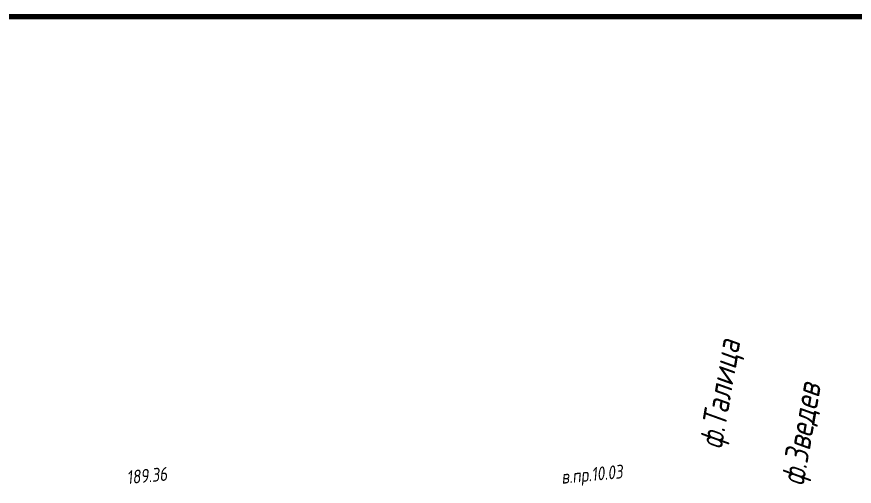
# Model space of a CAD drawing. Header units: millimetres. Extents: x 1808 to 2910, y -1045 to 155.
# Drawn here: x 2587.8 to 2710.5, y -824.3 to -755.5 of the extents above; entities that cross this region are included whole.
import ezdxf

# ---------------------------------------------------------------- set-up
doc = ezdxf.new("R2010")
doc.units = ezdxf.units.MM
doc.linetypes.add('CONTI', pattern=[0])
for name, color, linetype in [('_Оформление', 7, 'Continuous'), ('NAD_MDEFAULT', 7, 'CONTI'), ('PI_OTDEFAULT', 172, 'CONTI'), ('PLN_O', 7, 'CONTI')]:
    doc.layers.add(name, color=color, linetype=linetype)
doc.styles.add('eskd', font='isocpeur.ttf', dxfattribs={"width": 1.2, "height": 2})

msp = doc.modelspace()

# ---------------------------------------------------------------- linework, layer by layer
at = {"layer": '_Оформление', "lineweight": 70, "ltscale": 200}
msp.add_lwpolyline([(2910.36, -755.52), (1807.57, -755.52), (1807.57, -1041.4), (2910.36, -1041.4)], close=True, dxfattribs=at)

# ---------------------------------------------------------------- texts
at = {"layer": 'NAD_MDEFAULT', "color": 7, "style": 'eskd', "oblique": 10, "width": 0.8}
msp.add_text('в.пр.10.03', height=2, rotation=5.2441, dxfattribs=at).set_placement((2667.7, -823.95))
at = {"layer": 'PI_OTDEFAULT', "color": 172, "style": 'eskd', "oblique": 10, "width": 0.8}
msp.add_text('189.36', height=2, rotation=5.2441, dxfattribs=at).set_placement((2604.02, -824.01))
at = {"layer": 'PLN_O', "style": 'eskd', "oblique": 10, "width": 0.8}
for s, p in [('ф.Талица', (2691.13, -818.97)), ('ф.Зведев', (2703.11, -824.35))]:
    msp.add_text(s, height=3.5, rotation=80.2441, dxfattribs=at).set_placement(p)

doc.saveas('drawing.dxf')
